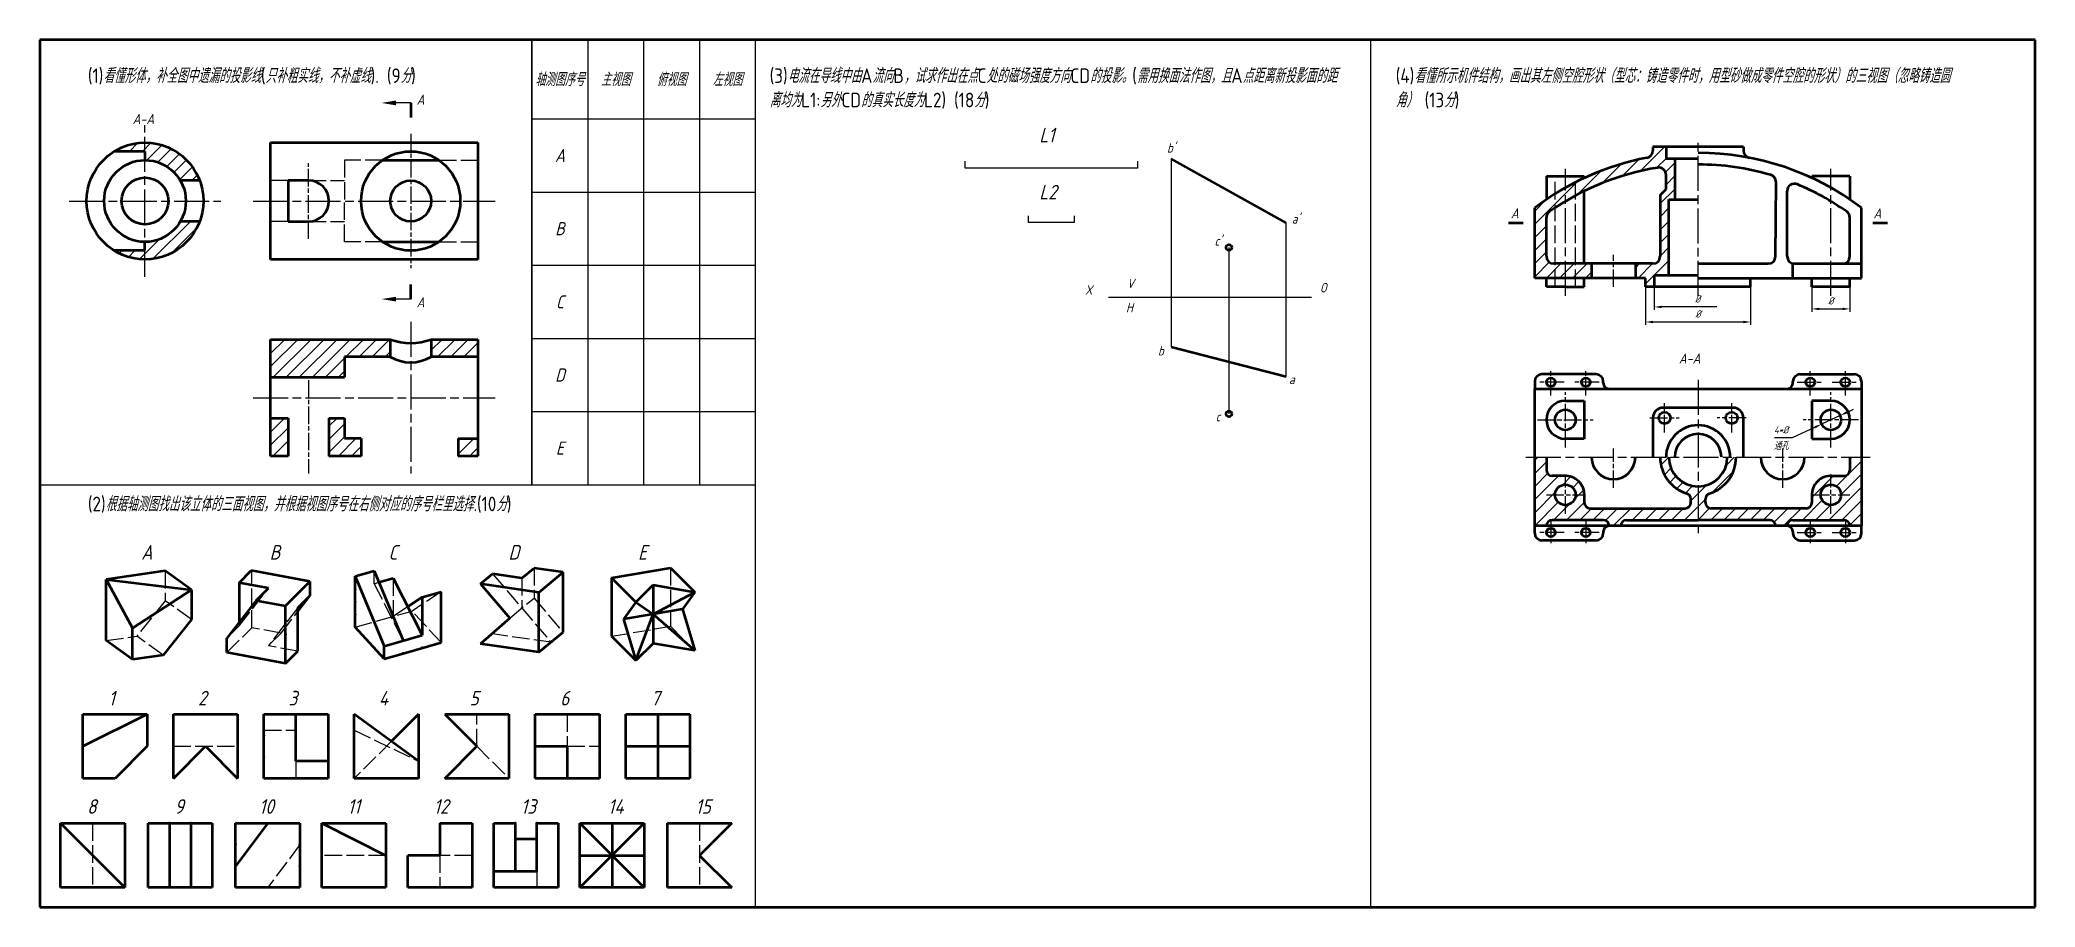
# Model space of a CAD drawing. Header units: millimetres. Extents: x 0 to 684, y 0 to 297.
import ezdxf

# ---------------------------------------------------------------- set-up
doc = ezdxf.new("R2010")
doc.units = ezdxf.units.MM
for name, pattern in [('AM_ISO02W050', [7.5, 6, -1.5]), ('AM_ISO08W050', [18, 12, -1.5, 3, -1.5]), ('AM_ISO08W050x2', [9, 6, -0.75, 1.5, -0.75])]:
    doc.linetypes.add(name, pattern=pattern)
for name, color, linetype, lineweight in [('AM_0', 7, 'Continuous', 50), ('AM_10', 7, 'AM_ISO08W050', 50), ('AM_3', 6, 'AM_ISO02W050', 25), ('AM_4', 3, 'Continuous', 25), ('AM_5', 3, 'Continuous', 25), ('AM_6', 2, 'Continuous', 25), ('AM_7', 4, 'AM_ISO08W050', 25), ('AM_8', 1, 'Continuous', 25)]:
    doc.layers.add(name, color=color, linetype=linetype, lineweight=lineweight)
doc.styles.get("Standard").update_dxf_attribs({"font": 'gbeitc.shx', "bigfont": 'gbcbig.shx'})
doc.dimstyles.new('AM_GB$0', dxfattribs={"dimtxt": 2.5, "dimasz": 2.5, "dimexe": 1, "dimexo": 0, "dimgap": 1.5, "dimtad": 1, "dimdsep": 46, "dimtxsty": 'Standard', "dimcen": 0, "dimclrd": 3, "dimclre": 3, "dimclrt": 2, "dimadec": 0, "dimazin": 2, "dimtp": 0.1, "dimtm": 0.1, "dimtfac": 0.71, "dimtmove": 0, "dimatfit": 3, "dimfxl": 1, "dimlwd": -1, "dimlwe": -1, "dimarcsym": 0})
doc.dimstyles.new('AM_GB$3', dxfattribs={"dimtxt": 2.5, "dimasz": 2.5, "dimexe": 1, "dimexo": 0, "dimgap": 1.5, "dimtad": 1, "dimtoh": 1, "dimdsep": 46, "dimtxsty": 'Standard', "dimcen": 0, "dimclrd": 3, "dimclre": 3, "dimclrt": 2, "dimadec": 0, "dimazin": 2, "dimtp": 0.1, "dimtm": 0.1, "dimtfac": 0.71, "dimtmove": 0, "dimatfit": 2, "dimfxl": 1, "dimlwd": -1, "dimlwe": -1, "dimarcsym": 0})
pattern_1 = [(45, (-1169.7676, -209.703), (-2.245064, 2.245064), [])]

# ---------------------------------------------------------------- blocks, each defined once
blk = doc.blocks.new('*T6')
at = {"layer": 'AM_6', "color": 0, "linetype": 'ByBlock', "lineweight": -2, "transparency": 16777216}
for p, q in [((0, 0), (76.52, 0)), ((0, 0), (0, -152.34)), ((19.13, 0), (19.13, -152.34)), ((38.26, 0), (38.26, -152.34)), ((57.39, 0), (57.39, -152.34)), ((76.52, 0), (76.52, -152.34)), ((0, -27.06), (76.52, -27.06)), ((0, -52.11), (76.52, -52.11)), ((0, -77.17), (76.52, -77.17)), ((0, -102.23), (76.52, -102.23)), ((0, -127.29), (76.52, -127.29)), ((0, -152.34), (76.52, -152.34))]:
    blk.add_line(p, q, dxfattribs=at)
at = {"layer": 'AM_6', "color": 0, "transparency": 16777216, "char_height": 4.5, "width": 16.1308, "attachment_point": 5}
for s, insert in [('轴测图序号', (9.57, -13.53)), ('主视图', (28.7, -13.53)), ('俯视图', (47.83, -13.53)), ('左视图', (66.96, -13.53)), ('A', (9.57, -39.59)), ('B', (9.57, -64.64)), ('C', (9.57, -89.7)), ('D', (9.57, -114.76)), ('E', (9.57, -139.81))]:
    blk.add_mtext(s, dxfattribs=dict(at, insert=insert))
blk = doc.blocks.new('*D8')
at = {"layer": 'AM_5', "color": 3, "linetype": 'ByBlock', "transparency": 16777216}
for p, q in [((550.23, 212.39), (550.23, 199.39)), ((586.23, 212.39), (586.23, 199.39)), ((552.73, 200.39), (583.73, 200.39))]:
    blk.add_line(p, q, dxfattribs=at)
at = {"layer": 'AM_5', "color": 3, "transparency": 16777216}
for points in [[(552.73, 200.8), (552.73, 199.97), (550.23, 200.39)], [(583.73, 200.8), (583.73, 199.97), (586.23, 200.39)]]:
    blk.add_solid(points, dxfattribs=at)
at = {"layer": 'Defpoints', "color": 0, "transparency": 16777216}
for p in [(550.23, 212.39), (586.23, 212.39), (586.23, 200.39)]:
    blk.add_point(p, dxfattribs=at)
at = {"layer": 'AM_5', "color": 2, "transparency": 16777216, "insert": (568.23, 203.14), "char_height": 2.5, "attachment_point": 5}
blk.add_mtext('%%C', dxfattribs=at)
blk = doc.blocks.new('*D9')
at = {"layer": 'AM_5', "color": 3, "linetype": 'ByBlock', "transparency": 16777216}
for p, q in [((607.23, 212.39), (607.23, 203.87)), ((620.23, 212.39), (620.23, 203.87)), ((609.73, 204.87), (617.73, 204.87))]:
    blk.add_line(p, q, dxfattribs=at)
at = {"layer": 'AM_5', "color": 3, "transparency": 16777216}
for points in [[(609.73, 205.28), (609.73, 204.45), (607.23, 204.87)], [(617.73, 205.28), (617.73, 204.45), (620.23, 204.87)]]:
    blk.add_solid(points, dxfattribs=at)
at = {"layer": 'Defpoints', "color": 0, "transparency": 16777216}
for p in [(607.23, 212.39), (620.23, 212.39), (620.23, 204.87)]:
    blk.add_point(p, dxfattribs=at)
at = {"layer": 'AM_5', "color": 2, "transparency": 16777216, "insert": (613.73, 207.62), "char_height": 2.5, "attachment_point": 5}
blk.add_mtext('%%C', dxfattribs=at)
blk = doc.blocks.new('*D10')
at = {"layer": 'AM_5', "color": 3, "linetype": 'ByBlock', "transparency": 16777216}
for p, q in [((553.23, 212.39), (553.23, 204.54)), ((574.64, 205.54), (555.73, 205.54))]:
    blk.add_line(p, q, dxfattribs=at)
at = {"layer": 'AM_5', "color": 3, "transparency": 16777216}
blk.add_solid([(555.73, 205.96), (555.73, 205.13), (553.23, 205.54)], dxfattribs=at)
at = {"layer": 'Defpoints', "color": 0, "transparency": 16777216}
for p in [(553.23, 212.39), (553.23, 205.54), (574.64, 211.23)]:
    blk.add_point(p, dxfattribs=at)
at = {"layer": 'AM_5', "color": 2, "transparency": 16777216, "insert": (568.11, 208.29), "char_height": 2.5, "attachment_point": 5}
blk.add_mtext('%%C', dxfattribs=at)
blk = doc.blocks.new('_None')
blk = doc.blocks.new('*D12')
at = {"layer": 'AM_5', "color": 3, "linetype": 'ByBlock', "transparency": 16777216}
for p, q in [((608.3, 164.35), (600.48, 160.69)), ((616.9, 168.37), (610.56, 165.4)), ((619.17, 169.43), (621.43, 170.49)), ((600.48, 160.69), (594.45, 160.69))]:
    blk.add_line(p, q, dxfattribs=at)
at = {"layer": 'AM_5', "color": 3, "transparency": 16777216}
for points in [[(608.12, 164.72), (608.47, 163.97), (610.56, 165.4)], [(618.99, 169.8), (619.35, 169.05), (616.9, 168.37)]]:
    blk.add_solid(points, dxfattribs=at)
at = {"layer": 'Defpoints', "color": 0, "transparency": 16777216}
for p in [(610.56, 165.4), (616.9, 168.37)]:
    blk.add_point(p, dxfattribs=at)
at = {"layer": 'AM_5', "color": 2, "transparency": 16777216, "char_height": 2.5, "attachment_point": 5}
for s, insert in [('4*%%C', (596.71, 163.44)), ('通孔', (596.71, 157.86))]:
    blk.add_mtext(s, dxfattribs=dict(at, insert=insert))

msp = doc.modelspace()

# ---------------------------------------------------------------- hatches: boundary and pattern name
at = {"layer": 'AM_8'}
h = msp.add_hatch(dxfattribs=at)
h.set_pattern_fill('ANSI31', color=256)
h.set_pattern_definition(pattern_1)
h.paths.add_polyline_path([(36.0134, 261.8256), (36.0134, 255.8256, -0.26794919), (48.1378, 248.8256), (54.7484, 248.8256, 0.31296265)])
h.paths.add_polyline_path([(36.0134, 261.8256, 0.13959913), (25.4778, 258.8256), (36.0134, 258.8256)])
h = msp.add_hatch(dxfattribs=at)
h.set_pattern_fill('ANSI31', color=256)
h.paths.add_polyline_path([(560.2336, 256.3865), (557.2336, 256.3865), (557.2336, 260.3865), (552.7336, 260.3865), (552.7336, 259.1052, -0.3594206), (550.7073, 256.6505, 0.07028643), (526.2336, 248.2411), (526.2336, 243.725, -0.08441311), (554.3411, 253.2288, -0.46117276), (557.2336, 250.7598), (557.2336, 245.8865), (555.2336, 243.8865), (555.2336, 222.8865, -0.41421356), (552.7336, 220.3865), (546.7336, 220.3865), (546.7336, 215.3865), (550.2336, 215.3865), (550.2336, 212.3865), (553.2336, 212.3865), (553.2336, 216.3865), (558.2336, 216.3865), (558.2336, 242.3865), (560.2336, 242.3865)])
h.paths.add_polyline_path([(526.2336, 248.2411, 0.0107382), (522.7336, 246.3617), (522.7336, 241.7339, -0.01137644), (526.2336, 243.725)])
h.paths.add_polyline_path([(522.7336, 246.3617, 0.01100557), (519.2336, 244.2814), (519.2336, 239.523, -0.01169588), (522.7336, 241.7339)])
h.paths.add_polyline_path([(519.2336, 220.3865), (518.7336, 220.3865, -0.41421356), (516.2336, 222.8865), (516.2336, 236.1521, -0.24404944), (517.2946, 238.1964, -0.0066369), (519.2336, 239.523), (519.2336, 244.2814, 0.02300237), (512.2336, 239.4484), (512.2336, 215.3865), (519.2336, 215.3865)])
h.paths.add_polyline_path([(531.7336, 220.3865), (526.2336, 220.3865), (526.2336, 215.3865), (531.7336, 215.3865)], flags=17)
h.paths.add_polyline_path([(526.2336, 220.3865), (522.7336, 220.3865), (522.7336, 215.3865), (526.2336, 215.3865)])
h.paths.add_polyline_path([(522.7336, 220.3865), (519.2336, 220.3865), (519.2336, 215.3865), (522.7336, 215.3865)])
h = msp.add_hatch(dxfattribs=at)
h.set_pattern_fill('ANSI31', color=256)
h.set_pattern_definition(pattern_1)
h.paths.add_polyline_path([(54.7484, 234.8256), (48.1378, 234.8256, -0.26794919), (36.0134, 227.8256), (36.0134, 224.8256), (36.0134, 221.8256, 0.31296265)])
h.paths.add_polyline_path([(36.0134, 224.8256), (25.4778, 224.8256, 0.13959913), (36.0134, 221.8256)])
h = msp.add_hatch(dxfattribs=at)
h.set_pattern_fill('ANSI31', color=256)
h.set_pattern_definition([(45, (-1169.7676, -201.6323), (-2.245064, 2.245064), [])])
h.paths.add_polyline_path([(79.0647, 194.4466), (79.0647, 181.4466), (104.421, 181.4466), (104.421, 188.4466), (120.0647, 188.4466), (120.0647, 194.4466)])
h.paths.add_polyline_path([(150.0647, 188.4466), (150.0647, 194.4466), (134.0647, 194.4466), (134.0647, 188.4466)])
h.paths.add_polyline_path([(104.421, 160.4466), (104.421, 167.4466), (99.0647, 167.4466), (99.0647, 154.4466), (110.0647, 154.4466), (110.0647, 160.4466)])
h.paths.add_polyline_path([(85.0647, 167.4466), (79.0647, 167.4466), (79.0647, 154.4466), (85.0647, 154.4466)])
h.paths.add_polyline_path([(150.0647, 154.4466), (150.0647, 160.4466), (143.3865, 160.4466), (143.3865, 154.4466)])
h = msp.add_hatch(dxfattribs=at)
h.set_pattern_fill('ANSI31', color=256)
h.paths.add_polyline_path([(568.2336, 144.0445, -0.41421356), (558.2336, 154.0445), (555.2336, 154.0445, 0.32753822), (564.3336, 141.6433, -0.32753822), (565.7336, 139.7354), (565.7336, 138.5445, -0.41421356), (563.7336, 136.5445), (531.2336, 136.5445, -0.41421356), (529.2336, 138.5445), (529.2336, 141.5445, 0.38374985), (523.0755, 147.7026), (518.2336, 147.7026, -0.41421356), (516.2336, 149.7026), (516.2336, 154.0445), (512.2336, 154.0445), (512.2336, 130.5445), (516.2336, 130.5445, -0.41421356), (518.2336, 132.5445), (535.7337, 132.5445, -0.41421356), (537.7337, 130.5445), (541.7164, 130.5445, -0.41421356), (543.7164, 132.5445), (568.2336, 132.5445)])
h.paths.add_polyline_path([(519.2336, 141.2026, -1), (526.2336, 141.2026, -1)], flags=16)
h.paths.add_polyline_path([(624.2336, 154.0445), (620.2336, 154.0445), (620.2336, 149.7026, -0.41421356), (618.2336, 147.7026), (613.3916, 147.7026, 0.38374985), (607.2336, 141.5445), (607.2336, 138.5445, -0.41421356), (605.2336, 136.5445), (572.7336, 136.5445, -0.41421356), (570.7336, 138.5445), (570.7336, 139.7354, -0.32753822), (572.1336, 141.6433, 0.32753822), (581.2336, 154.0445), (578.2336, 154.0445, -0.41421356), (568.2336, 144.0445), (568.2336, 132.5445), (592.7507, 132.5445, -0.41421356), (594.7507, 130.5445), (598.7335, 130.5445, -0.41421356), (600.7335, 132.5445), (618.2336, 132.5445, -0.41421356), (620.2336, 130.5445), (624.2336, 130.5445)])
h.paths.add_polyline_path([(610.2336, 141.2026, -1), (617.2336, 141.2026, -1)], flags=16)

# ---------------------------------------------------------------- linework, layer by layer
at = {"layer": 'AM_0'}
for p, q in [((683.711, 297), (0, 297)), ((0, 297), (0, 0)), ((683.711, 0), (683.711, 297)), ((79.0647, 261.8256), (150.0647, 261.8256)), ((79.0647, 221.8256), (79.0647, 261.8256)), ((150.0647, 261.8256), (150.0647, 221.8256)), ((583.7336, 260.3865), (552.7336, 260.3865)), ((552.7336, 260.3865), (552.7336, 259.1052)), ((557.2336, 260.3865), (557.2336, 256.3865)), ((583.7336, 260.3865), (583.7336, 259.1052)), ((36.0134, 258.8256), (25.4778, 258.8256)), ((36.0134, 258.8256), (36.0134, 255.8256)), ((117.421, 255.8256), (136.7083, 255.8256)), ((427.1226, 234.298), (387.6694, 256.2383)), ((557.2336, 256.3865), (568.2336, 256.3865)), ((560.2336, 256.3865), (560.2336, 242.3865)), ((54.7484, 248.8256), (48.1378, 248.8256)), ((92.0647, 248.8256), (85.0647, 248.8256)), ((85.0647, 248.8256), (85.0647, 234.8256)), ((516.2336, 250.3865), (516.2336, 242.326)), ((516.2336, 250.3865), (529.2336, 250.3865)), ((529.2336, 250.3865), (529.2336, 249.7024)), ((557.2336, 245.8865), (557.2336, 250.7598)), ((594.7507, 222.8692), (594.9266, 248.3357)), ((620.2336, 250.3865), (607.2336, 250.3865)), ((607.2336, 250.3865), (607.2336, 249.7024)), ((620.2336, 250.3865), (620.2336, 242.326)), ((512.2336, 215.3865), (512.2336, 239.4484)), ((529.2336, 220.3865), (529.2336, 245.2694)), ((555.2336, 243.8865), (557.2336, 245.8865)), ((555.2336, 243.8865), (555.2336, 222.8865)), ((558.2336, 216.3865), (558.2336, 242.3865)), ((558.2336, 242.3865), (568.2336, 242.3865)), ((598.7335, 222.8865), (598.7335, 245.2427)), ((624.2336, 215.3865), (624.2336, 239.4484)), ((54.7484, 234.8256), (48.1378, 234.8256)), ((85.0647, 234.8256), (92.0647, 234.8256)), ((503.2791, 234.3426), (508.2791, 234.3426)), ((516.2336, 222.8865), (516.2336, 236.1521)), ((620.2336, 222.8865), (620.2336, 236.1521)), ((628.097, 234.3426), (633.097, 234.3426)), ((36.0134, 224.8256), (36.0134, 227.8256)), ((117.421, 227.8256), (136.7083, 227.8256)), ((36.0134, 224.8256), (25.4778, 224.8256)), ((150.0647, 221.8256), (79.0647, 221.8256)), ((552.7336, 220.3865), (518.7336, 220.3865)), ((531.7336, 220.3865), (531.7336, 215.3865)), ((546.7336, 220.3865), (546.7336, 215.3865)), ((568.2336, 220.3865), (592.2508, 220.3865)), ((600.7336, 215.3865), (600.7336, 220.437)), ((601.2335, 220.3865), (624.2336, 220.3865)), ((550.2336, 215.3865), (512.2336, 215.3865)), ((516.2336, 212.3865), (516.2336, 215.3865)), ((522.7336, 212.3865), (516.2336, 212.3865)), ((522.7336, 212.3865), (529.2336, 212.3865)), ((529.2336, 212.3865), (529.2336, 215.3865)), ((550.2336, 212.3865), (550.2336, 215.3865)), ((586.2336, 212.3865), (550.2336, 212.3865)), ((553.2336, 212.3865), (553.2336, 216.3865)), ((553.2336, 216.3865), (568.2336, 216.3865)), ((568.2336, 215.3865), (624.2336, 215.3865)), ((586.2336, 212.3865), (586.2336, 215.3865)), ((607.2336, 212.3865), (607.2336, 215.3865)), ((620.2336, 212.3865), (607.2336, 212.3865)), ((620.2336, 212.3865), (620.2336, 215.3865)), ((79.0647, 154.4466), (79.0647, 194.4466)), ((79.0647, 194.4466), (120.0647, 194.4466)), ((120.0647, 194.4466), (120.0647, 188.4466)), ((134.0647, 194.4466), (134.0647, 188.4466)), ((134.0647, 194.4466), (150.0647, 194.4466)), ((150.0647, 194.4466), (150.0647, 154.4466)), ((387.6694, 191.9019), (427.1226, 181.7599)), ((104.421, 188.4466), (104.421, 181.4466)), ((120.0647, 188.4466), (104.421, 188.4466)), ((150.0647, 188.4466), (134.0647, 188.4466)), ((79.0647, 181.4466), (104.421, 181.4466)), ((512.2336, 180.0445), (512.2336, 177.5445)), ((533.2336, 182.5445), (514.7336, 182.5445)), ((535.7336, 179.5445), (535.7336, 180.0445)), ((600.7336, 179.5445), (600.7336, 180.0445)), ((603.2336, 182.5445), (621.7336, 182.5445)), ((624.2336, 180.0445), (624.2336, 177.5445)), ((512.2336, 177.5445), (624.2336, 177.5445)), ((512.2336, 130.5445), (512.2336, 177.5445)), ((522.7336, 173.3865), (529.2336, 173.3865)), ((529.2336, 173.3865), (529.2336, 160.3865)), ((580.2336, 171.0445), (556.2336, 171.0445)), ((613.7336, 173.3865), (607.2336, 173.3865)), ((607.2336, 173.3865), (607.2336, 160.3865)), ((624.2336, 177.5445), (624.2336, 130.5445)), ((79.0647, 167.4466), (85.0647, 167.4466)), ((85.0647, 167.4466), (85.0647, 154.4466)), ((99.0647, 167.4466), (99.0647, 154.4466)), ((99.0647, 167.4466), (104.421, 167.4466)), ((104.421, 167.4466), (104.421, 160.4466)), ((552.7336, 167.5445), (552.7336, 154.0445)), ((583.7336, 154.0445), (583.7336, 167.5445)), ((110.0647, 160.4466), (104.421, 160.4466)), ((110.0647, 160.4466), (110.0647, 154.4466)), ((143.3865, 160.4466), (150.0647, 160.4466)), ((143.3865, 160.4466), (143.3865, 154.4466)), ((529.2336, 160.3865), (522.7336, 160.3865)), ((607.2336, 160.3865), (613.7336, 160.3865)), ((85.0647, 154.4466), (79.0647, 154.4466)), ((150.0647, 154.4466), (143.3865, 154.4466)), ((516.2336, 154.0445), (516.2336, 149.7026)), ((620.2336, 154.0445), (620.2336, 149.7026)), ((523.0755, 147.7026), (518.2336, 147.7026)), ((613.3916, 147.7026), (618.2336, 147.7026)), ((529.2336, 141.5445), (529.2336, 138.5445)), ((565.7336, 138.5445), (565.7336, 139.7354)), ((570.7336, 138.5445), (570.7336, 139.7354)), ((607.2336, 141.5445), (607.2336, 138.5445)), ((624.2336, 130.5445), (512.2336, 130.5445)), ((512.2336, 128.0445), (512.2336, 130.5445)), ((535.7337, 132.5445), (518.2336, 132.5445)), ((531.2336, 136.5445), (563.7336, 136.5445)), ((543.7164, 132.5445), (568.2336, 132.5445)), ((592.7507, 132.5445), (568.2336, 132.5445)), ((605.2336, 136.5445), (572.7336, 136.5445)), ((594.7507, 130.5445), (594.7507, 130.5445)), ((598.7335, 130.5445), (598.7335, 130.5445)), ((600.7335, 132.5445), (618.2336, 132.5445)), ((620.2336, 130.5445), (620.2336, 130.5445)), ((624.2336, 128.0445), (624.2336, 130.5445)), ((533.2336, 125.5445), (514.7336, 125.5445)), ((535.7336, 128.5445), (535.7336, 128.0445)), ((600.7336, 128.5445), (600.7336, 128.0445)), ((603.2336, 125.5445), (621.7336, 125.5445)), ((42.9412, 115.1165), (22.7357, 112.1835)), ((22.7357, 91.2535), (22.7357, 112.1835)), ((22.7357, 112.1835), (31.7287, 95.476)), ((22.7357, 112.1835), (51.9342, 108.6589)), ((51.9342, 108.6589), (42.9412, 115.1165)), ((68.2586, 111.0656), (72.4479, 115.2548)), ((78.2945, 109.2198), (68.2586, 111.0656)), ((68.2586, 111.0656), (68.2586, 97.4868)), ((92.5197, 111.5632), (72.4479, 115.2548)), ((88.3304, 107.374), (92.5197, 111.5632)), ((92.5197, 111.5632), (92.5197, 106.6316)), ((107.9896, 113.2817), (114.4992, 115.126)), ((107.9896, 108.9234), (107.9896, 113.2817)), ((107.9896, 113.2817), (117.9874, 89.4051)), ((114.4992, 115.126), (124.497, 91.2493)), ((116.1422, 111.2332), (121.0087, 112.6119)), ((121.0087, 112.6119), (131.0066, 93.0935)), ((150.9829, 110.6797), (155.1408, 114.113)), ((171.0217, 107.7946), (150.9829, 110.6797)), ((150.9829, 110.6797), (161.0023, 98.966)), ((165.1602, 112.6705), (155.1408, 114.113)), ((165.1602, 112.6705), (169.3181, 116.1038)), ((179.3375, 114.6612), (169.3181, 116.1038)), ((171.0217, 107.7946), (179.3375, 114.6612)), ((179.3375, 94.119), (179.3375, 114.6612)), ((195.8833, 112.7641), (216.1092, 116.1653)), ((195.8833, 112.7641), (195.8833, 92.7551)), ((195.8833, 112.7641), (204.1642, 104.4833)), ((204.1642, 104.4833), (210.1367, 110.3243)), ((210.1367, 110.3243), (210.1367, 90.3153)), ((210.1367, 110.3243), (224.39, 107.8845)), ((216.1092, 116.1653), (224.39, 107.8845)), ((31.7287, 95.476), (51.9342, 108.6589)), ((51.9342, 108.6589), (51.9342, 98.485)), ((74.1053, 105.0305), (64.0694, 92.0815)), ((74.1053, 105.0305), (78.2945, 109.2198)), ((74.1053, 105.0305), (84.1412, 103.1847)), ((84.1412, 103.1847), (88.3304, 107.374)), ((84.1412, 88.3899), (84.1412, 103.1847)), ((88.3304, 102.4424), (92.5197, 106.6316)), ((88.3304, 101.2095), (92.5197, 106.6316)), ((107.9896, 95.8486), (107.9896, 108.9234)), ((131.0066, 106.1684), (126.0091, 102.8506)), ((131.0066, 106.1684), (137.5161, 108.0126)), ((131.0066, 106.1684), (131.0066, 93.0935)), ((137.5161, 103.6544), (137.5161, 108.0126)), ((137.5161, 90.5795), (137.5161, 103.6544)), ((171.0217, 87.2524), (171.0217, 107.7946)), ((204.1642, 104.4833), (200.0237, 98.6192)), ((204.1642, 104.4833), (210.1367, 100.3198)), ((210.1367, 100.3198), (224.39, 107.8845)), ((224.39, 107.8845), (220.2496, 102.0204)), ((51.9342, 98.485), (42.2014, 86.3161)), ((88.3304, 87.6476), (88.3304, 102.4424)), ((117.9874, 85.0468), (107.9896, 95.8486)), ((161.0023, 98.966), (150.9829, 90.1375)), ((210.1367, 100.3198), (200.0237, 98.6192)), ((200.0237, 98.6192), (204.1642, 84.4743)), ((204.2299, 84.4085), (210.1367, 100.3198)), ((220.2496, 102.0204), (210.1367, 100.3198)), ((210.1367, 100.3198), (224.39, 87.8754)), ((220.2496, 102.0204), (224.39, 87.8754)), ((31.7287, 84.7959), (22.7357, 91.2535)), ((31.7287, 84.7959), (31.7287, 95.476)), ((64.0694, 87.1499), (64.0694, 92.0815)), ((117.9874, 89.4051), (131.0066, 93.0935)), ((117.9874, 85.0468), (117.9874, 89.4051)), ((124.497, 86.891), (137.5161, 90.5795)), ((171.0217, 87.2524), (150.9829, 90.1375)), ((171.0217, 87.2524), (179.3375, 94.119)), ((195.8833, 92.7551), (204.1642, 84.4743)), ((210.1367, 90.3153), (204.2299, 84.4085)), ((224.39, 87.8754), (210.1367, 90.3153)), ((42.2014, 86.3161), (31.7287, 84.7959)), ((84.1412, 83.4583), (64.0694, 87.1499)), ((84.1412, 83.4583), (84.1412, 88.3899)), ((84.1412, 83.4583), (88.3304, 87.6476)), ((117.9874, 85.0468), (124.497, 86.891)), ((14.7371, 55.0651), (36.7371, 66.0651)), ((14.7371, 66.0651), (36.7371, 66.0651)), ((14.7371, 44.0651), (14.7371, 66.0651)), ((36.7371, 66.0651), (36.7371, 55.0651)), ((45.7371, 66.0651), (67.7371, 66.0651)), ((45.7371, 44.0651), (45.7371, 66.0651)), ((67.7371, 66.0651), (67.7371, 44.0651)), ((76.7371, 66.0651), (98.7371, 66.0651)), ((76.7371, 44.0651), (76.7371, 66.0651)), ((87.7371, 49.9378), (87.7371, 66.0651)), ((98.7371, 66.0651), (98.7371, 44.4378)), ((107.7371, 44.0651), (107.7371, 66.0651)), ((129.7371, 49.9378), (107.7371, 66.0651)), ((129.7371, 66.0651), (120.4534, 56.7815)), ((129.7371, 66.0651), (129.7371, 44.0651)), ((138.7371, 66.0651), (160.7371, 66.0651)), ((138.7371, 66.0651), (149.7371, 55.0651)), ((160.7371, 66.0651), (160.7371, 44.0651)), ((169.7371, 66.0651), (191.7371, 66.0651)), ((169.7371, 44.0651), (169.7371, 66.0651)), ((191.7371, 66.0651), (191.7371, 44.0651)), ((200.7371, 66.0651), (222.7371, 66.0651)), ((200.7371, 44.0651), (200.7371, 66.0651)), ((211.7371, 66.0651), (211.7371, 44.0651)), ((222.7371, 66.0651), (222.7371, 44.0651)), ((36.7371, 55.0651), (25.7371, 44.0651)), ((45.7371, 44.0651), (56.7371, 55.0651)), ((56.7371, 55.0651), (67.7371, 44.0651)), ((138.7371, 44.0651), (149.7371, 55.0651)), ((169.7371, 55.0651), (180.7371, 55.0651)), ((180.7371, 55.0651), (180.7371, 44.0651)), ((200.7371, 55.0651), (222.7371, 55.0651)), ((98.7371, 49.9378), (87.7371, 49.9378)), ((25.7371, 44.0651), (14.7371, 44.0651)), ((98.7371, 44.0651), (76.7371, 44.0651)), ((98.7371, 44.4378), (98.7371, 44.0651)), ((129.7371, 44.0651), (107.7371, 44.0651)), ((160.7371, 44.0651), (138.7371, 44.0651)), ((191.7371, 44.0651), (169.7371, 44.0651)), ((222.7371, 44.0651), (200.7371, 44.0651)), ((7.0775, 28.7088), (29.0775, 28.7088)), ((7.0775, 6.7088), (7.0775, 28.7088)), ((7.0775, 28.7088), (29.0775, 6.7088)), ((29.0775, 28.7088), (29.0775, 6.7088)), ((37.0775, 28.7088), (59.0775, 28.7088)), ((37.0775, 6.7088), (37.0775, 28.7088)), ((44.4108, 28.7088), (44.4108, 6.7088)), ((51.7442, 28.7088), (51.7442, 6.7088)), ((59.0775, 28.7088), (59.0775, 6.7088)), ((67.0775, 28.7088), (89.0775, 28.7088)), ((67.0775, 6.7088), (67.0775, 28.7088)), ((78.0775, 28.7088), (67.0775, 14.0421)), ((89.0775, 28.7088), (89.0775, 6.7088)), ((96.5775, 28.7088), (118.5775, 28.7088)), ((96.5775, 6.7088), (96.5775, 28.7088)), ((96.5775, 28.7088), (118.5775, 17.7088)), ((118.5775, 28.7088), (118.5775, 6.7088)), ((137.0775, 28.7088), (148.0775, 28.7088)), ((137.0775, 28.7088), (137.0775, 17.7088)), ((148.0775, 28.7088), (148.0775, 6.7088)), ((155.5775, 28.7088), (162.9108, 28.7088)), ((155.5775, 6.7088), (155.5775, 28.7088)), ((162.9108, 28.7088), (162.9108, 12.2088)), ((170.2442, 12.2088), (170.2442, 28.7088)), ((170.2442, 28.7088), (177.5775, 28.7088)), ((177.5775, 28.7088), (177.5775, 6.7088)), ((185.0775, 28.7088), (207.0775, 28.7088)), ((185.0775, 6.7088), (185.0775, 28.7088)), ((185.0775, 28.7088), (207.0775, 6.7088)), ((185.0775, 6.7088), (207.0775, 28.7088)), ((196.0775, 28.7088), (196.0775, 6.7088)), ((207.0775, 28.7088), (207.0775, 6.7088)), ((215.0775, 28.7088), (237.0775, 28.7088)), ((215.0775, 6.7088), (215.0775, 28.7088)), ((237.0775, 28.7088), (226.0775, 17.7088)), ((170.2442, 23.2088), (162.9108, 23.2088)), ((126.0775, 6.7088), (126.0775, 17.7088)), ((137.0775, 17.7088), (126.0775, 17.7088)), ((185.0775, 17.7088), (207.0775, 17.7088)), ((226.0775, 17.7088), (237.0775, 6.7088)), ((170.2442, 12.2088), (155.5775, 12.2088)), ((0, 0), (683.711, 0)), ((29.0775, 6.7088), (7.0775, 6.7088)), ((59.0775, 6.7088), (37.0775, 6.7088)), ((89.0775, 6.7088), (67.0775, 6.7088)), ((118.5775, 6.7088), (96.5775, 6.7088)), ((148.0775, 6.7088), (126.0775, 6.7088)), ((177.5775, 6.7088), (155.5775, 6.7088)), ((207.0775, 6.7088), (185.0775, 6.7088)), ((237.0775, 6.7088), (215.0775, 6.7088))]:
    msp.add_line(p, q, dxfattribs=at)
msp.add_lwpolyline([(110.0647, 154.4466), (99.0647, 154.4466)], dxfattribs=at)
for centre, radius in [((36.0134, 241.8256), 20), ((36.0134, 241.8256), 14), ((127.0647, 241.8256), 17), ((36.0134, 241.8256), 8), ((127.0647, 241.8256), 7), ((407.4569, 225.9025), 1), ((517.7797, 179.7556), 1.5), ((529.7797, 179.7556), 1.5), ((606.6875, 179.7556), 1.5), ((618.6875, 179.7556), 1.5), ((407.4569, 168.9322), 1), ((522.7336, 166.8865), 3.5), ((556.7336, 167.5445), 2), ((579.7336, 167.5445), 2), ((613.7336, 166.8865), 3.5), ((522.7336, 141.2026), 3.5), ((613.7336, 141.2026), 3.5), ((517.7797, 128.3334), 1.5), ((529.7797, 128.3334), 1.5), ((606.6875, 128.3334), 1.5), ((618.6875, 128.3334), 1.5)]:
    msp.add_circle(centre, radius, dxfattribs=at)
for centre, radius, start, end in [((568.2336, 165.826), 92.5, 100.9220706, 127.2580202), ((568.2336, 165.826), 88.5, 99.031459, 125.1403578), ((550.2336, 259.1052), 2.5, 280.9220706, 0), ((554.7336, 250.7598), 2.5, 0, 99.031459), ((568.2336, 165.826), 92.5, 52.7419798, 90), ((568.2336, 165.826), 88.5, 73.6613003, 90), ((586.2336, 259.1052), 2.5, 180, 259.0779294), ((92.0647, 241.8256), 7, 270, 90), ((592.4267, 248.353), 2.5, 359.6043066, 73.6613003), ((601.2335, 245.2427), 2.5, 67.4357118, 180), ((568.2336, 165.826), 88.5, 54.8596422, 67.4357118), ((518.7336, 236.1521), 2.5, 125.1403578, 180), ((617.7336, 236.1521), 2.5, 0, 54.8596422), ((518.7336, 222.8865), 2.5, 180, 270), ((552.7336, 222.8865), 2.5, 270, 0), ((592.2508, 222.8865), 2.5, 270, 359.6043066), ((601.2335, 222.8865), 2.5, 180, 270), ((617.7336, 222.8865), 2.5, 270, 0), ((127.0647, 213.1816), 20, 249.5126849, 290.4873151), ((127.0647, 200.5709), 14, 240, 300), ((514.7336, 180.0445), 2.5, 90, 180), ((533.2336, 180.0445), 2.5, 0, 90), ((537.7336, 179.5445), 2, 180, 270), ((598.7336, 179.5445), 2, 270, 0), ((603.2336, 180.0445), 2.5, 90, 180), ((621.7336, 180.0445), 2.5, 0, 90), ((522.7336, 166.8865), 6.5, 90, 270), ((556.2336, 167.5445), 3.5, 90, 180), ((580.2336, 167.5445), 3.5, 0, 90), ((580.2336, 167.5445), 3.5, 0, 90), ((613.7336, 166.8865), 6.5, 270, 90), ((568.2336, 154.0445), 11, 0, 180), ((568.2336, 154.0445), 8, 0, 180), ((539.2336, 154.0445), 7.5, 180, 0), ((568.2336, 154.0445), 13, 180, 252.5423969), ((568.2336, 154.0445), 10, 180, 0), ((568.2336, 154.0445), 13, 287.4576031, 0), ((597.2336, 154.0445), 7.5, 180, 0), ((518.2336, 149.7026), 2, 180, 270), ((522.7336, 141.2026), 6.509, 356.9885949, 93.0114051), ((613.7336, 141.2026), 6.509, 86.9885949, 183.0114051), ((618.2336, 149.7026), 2, 270, 0), ((531.2336, 138.5445), 2, 180, 270), ((563.7336, 138.5445), 2, 270, 0), ((563.7336, 139.7354), 2, 0, 72.5423969), ((572.7336, 139.7354), 2, 107.4576031, 180), ((572.7336, 138.5445), 2, 180, 270), ((605.2336, 138.5445), 2, 270, 0), ((518.2336, 130.5445), 2, 90, 180), ((537.7336, 128.5445), 2, 90, 180), ((535.7337, 130.5445), 2, 0, 90), ((543.7164, 130.5445), 2, 90, 180), ((592.7507, 130.5445), 2, 0, 90), ((600.7335, 130.5445), 2, 90, 180), ((598.7336, 128.5445), 2, 0, 90), ((618.2336, 130.5445), 2, 0, 90), ((514.7336, 128.0445), 2.5, 180, 270), ((533.2336, 128.0445), 2.5, 270, 0), ((603.2336, 128.0445), 2.5, 180, 270), ((621.7336, 128.0445), 2.5, 270, 0)]:
    msp.add_arc(centre, radius, start, end, dxfattribs=at)
for p in [(107.9896, 108.9234), (107.9896, 104.5652), (84.1412, 98.2531), (107.9896, 100.2069), (84.1412, 93.3215), (84.1412, 88.3899), (124.497, 86.891), (131.0066, 88.7353), (76.7371, 58.7318), (76.7371, 51.3985), (44.4108, 28.7088), (51.7442, 28.7088), (162.9108, 28.7088), (170.2442, 28.7088), (67.0775, 21.3754), (89.0775, 21.3754), (67.0775, 14.0421), (89.0775, 14.0421)]:
    msp.add_point(p, dxfattribs=at)
at = {"layer": 'AM_10', "color": 7, "lineweight": 50}
for p, q in [((127.0647, 275.4228), (127.0647, 270.4228)), ((127.0647, 208.2285), (127.0647, 213.2285))]:
    msp.add_line(p, q, dxfattribs=at)
at = {"layer": 'AM_3'}
for p, q in [((117.421, 255.8256), (104.421, 255.8256)), ((104.421, 255.8256), (104.421, 241.8256)), ((136.7083, 255.8256), (150.0647, 255.8256)), ((85.0647, 248.8256), (79.0647, 248.8256)), ((92.0647, 248.8256), (104.421, 248.8256)), ((519.2336, 212.3865), (519.2336, 250.3865)), ((526.2336, 212.3865), (526.2336, 250.3865)), ((104.421, 227.8256), (104.421, 241.8256)), ((85.0647, 234.8256), (79.0647, 234.8256)), ((92.0647, 234.8256), (104.421, 234.8256)), ((117.421, 227.8256), (104.421, 227.8256)), ((136.7083, 227.8256), (150.0647, 227.8256)), ((42.9412, 115.1165), (42.9412, 104.9425)), ((72.5855, 95.666), (72.5855, 115.2295)), ((114.4992, 110.7677), (114.4992, 115.126)), ((114.4992, 110.7677), (116.1422, 111.2332)), ((114.4992, 110.7677), (124.497, 91.2493)), ((121.0087, 112.6119), (121.0087, 99.5799)), ((155.1408, 114.113), (175.1796, 90.6857)), ((165.1602, 112.6705), (165.1602, 102.3994)), ((169.3181, 116.1038), (169.3181, 105.8327)), ((216.1092, 116.1653), (216.1092, 96.1563)), ((42.9412, 104.9425), (33.2084, 92.7737)), ((51.9342, 98.485), (42.9412, 104.9425)), ((68.2586, 96.2708), (78.2945, 109.2198)), ((126.0091, 102.8506), (121.0248, 99.5416)), ((137.5161, 108.0126), (127.5183, 101.3813)), ((161.0023, 98.966), (169.3181, 105.8327)), ((169.3181, 105.8327), (179.3375, 94.119)), ((64.0694, 92.0815), (68.2586, 96.2708)), ((68.2586, 97.4868), (68.2586, 96.2708)), ((88.3304, 102.4424), (78.2945, 89.4934)), ((82.6214, 93.8202), (88.3304, 101.2095)), ((107.9896, 95.8486), (127.5183, 101.3813)), ((137.5161, 90.5795), (127.5183, 101.3813)), ((195.8833, 92.7551), (216.1092, 96.1563)), ((216.1092, 96.1563), (224.39, 87.8754)), ((22.7357, 91.2535), (33.2084, 92.7737)), ((42.2014, 86.3161), (33.2084, 92.7737)), ((64.0694, 87.1499), (72.5855, 95.666)), ((82.6214, 93.8202), (72.5855, 95.666)), ((82.6214, 93.8202), (78.2945, 89.4934)), ((88.3304, 87.6476), (78.2945, 89.4934)), ((175.1796, 90.6857), (155.1408, 93.5708)), ((149.7371, 55.0651), (149.7371, 66.0651)), ((180.7371, 66.0651), (180.7371, 55.0651)), ((45.7371, 55.0651), (67.7371, 55.0651)), ((76.7371, 60.5651), (87.7371, 60.5651)), ((107.7371, 60.5651), (129.7371, 49.9378)), ((120.4534, 56.7815), (107.7371, 44.0651)), ((149.7371, 55.0651), (160.7371, 44.0651)), ((180.7371, 55.0651), (191.7371, 55.0651)), ((87.7371, 49.9378), (87.7371, 44.0651)), ((18.0775, 28.7088), (18.0775, 6.7088)), ((226.0775, 28.7088), (226.0775, 6.7088)), ((89.0775, 21.3754), (78.0775, 6.7088)), ((118.5775, 17.7088), (96.5775, 17.7088)), ((148.0775, 17.7088), (137.0775, 17.7088)), ((137.0775, 17.7088), (137.0775, 6.7088)), ((170.2442, 12.2088), (170.2442, 6.7088))]:
    msp.add_line(p, q, dxfattribs=at)
at = {"layer": 'AM_4'}
for p, q in [((168.6278, 144.658), (168.6278, 297)), ((245.1512, 297), (245.1512, 0.0279)), ((455.9378, 297), (455.9378, 0)), ((127.0647, 275.4228), (122.0647, 275.4228)), ((317.1095, 253.1222), (317.1095, 255.4307)), ((376.0954, 253.1222), (317.1095, 253.1222)), ((376.0954, 255.4307), (376.0954, 253.1222)), ((387.6694, 256.2383), (387.6694, 191.9019)), ((338.7431, 234.4144), (338.7431, 236.7229)), ((354.4617, 234.4144), (338.7431, 234.4144)), ((354.4617, 236.7229), (354.4617, 234.4144)), ((427.1226, 181.7599), (427.1226, 234.298)), ((407.4569, 225.9025), (407.4569, 168.9322)), ((127.0647, 208.2285), (122.0647, 208.2285)), ((435.693, 208.736), (366.2377, 208.736)), ((0.1987, 144.658), (168.6278, 144.658))]:
    msp.add_line(p, q, dxfattribs=at)
at = {"layer": 'AM_4', "extrusion": (0, 2.44929e-17, -1)}
msp.add_trace([(-122.0647, 274.5895), (-122.0647, 276.2561), (-117.0647, 275.4228)], dxfattribs=at)
at = {"layer": 'AM_4', "extrusion": (0, -2.44929e-17, -1)}
msp.add_trace([(-122.0647, 209.0618), (-122.0647, 207.3952), (-117.0647, 208.2285)], dxfattribs=at)
at = {"layer": 'AM_7'}
for p, q in [((36.0134, 215.8256), (36.0134, 267.8256)), ((568.2336, 209.2909), (568.2336, 263.2133)), ((522.7336, 209.3865), (522.7336, 252.905)), ((613.7336, 209.3865), (613.7336, 252.905)), ((10.0134, 241.8256), (62.0134, 241.8256)), ((73.0647, 241.8256), (156.0647, 241.8256)), ((127.0647, 200.4466), (127.0647, 148.4466)), ((568.2336, 180.5445), (568.2336, 127.5445)), ((73.0647, 174.4466), (156.0647, 174.4466)), ((509.2336, 154.0445), (627.2336, 154.0445))]:
    msp.add_line(p, q, dxfattribs=at)
at = {"layer": 'AM_7', "linetype": 'AM_ISO08W050x2'}
for p, q in [((127.0647, 264.8256), (127.0647, 218.8256)), ((92.0647, 228.8256), (92.0647, 254.8256)), ((539.2336, 212.3865), (539.2336, 223.3865)), ((92.0647, 180.4466), (92.0647, 148.4466)), ((522.2797, 179.7556), (513.2797, 179.7556)), ((517.7797, 175.2556), (517.7797, 184.2556)), ((534.2797, 179.7556), (525.2797, 179.7556)), ((529.7797, 175.2556), (529.7797, 184.2556)), ((602.1875, 179.7556), (611.1875, 179.7556)), ((606.6875, 175.2556), (606.6875, 184.2556)), ((614.1875, 179.7556), (623.1875, 179.7556)), ((618.6875, 175.2556), (618.6875, 184.2556)), ((522.7336, 157.3865), (522.7336, 176.3865)), ((556.7336, 162.5445), (556.7336, 172.5445)), ((579.7336, 162.5445), (579.7336, 172.5445)), ((613.7336, 157.3865), (613.7336, 176.3865)), ((513.2336, 166.8865), (532.2336, 166.8865)), ((551.7336, 167.5445), (561.7336, 167.5445)), ((584.7336, 167.5445), (574.7336, 167.5445)), ((623.2336, 166.8865), (604.2336, 166.8865)), ((539.2336, 143.5445), (539.2336, 157.0445)), ((597.2336, 143.5445), (597.2336, 157.0445)), ((522.7336, 134.7026), (522.7336, 147.7026)), ((613.7336, 134.7026), (613.7336, 147.7026)), ((516.2336, 141.2026), (529.2336, 141.2026)), ((607.2336, 141.2026), (620.2336, 141.2026)), ((517.7797, 132.8334), (517.7797, 123.8334)), ((529.7797, 132.8334), (529.7797, 123.8334)), ((606.6875, 132.8334), (606.6875, 123.8334)), ((618.6875, 132.8334), (618.6875, 123.8334)), ((522.2797, 128.3334), (513.2797, 128.3334)), ((534.2797, 128.3334), (525.2797, 128.3334)), ((602.1875, 128.3334), (611.1875, 128.3334)), ((614.1875, 128.3334), (623.1875, 128.3334))]:
    msp.add_line(p, q, dxfattribs=at)

# ---------------------------------------------------------------- block references
msp.add_blockref('*T6', (168.6278, 297))

# ---------------------------------------------------------------- texts
at = {"layer": 'AM_6', "attachment_point": 1}
for s, width, gutter_width, insert, char_height in [('{\\Fgbenor|c134;(1)}看懂形体，补全图中遗漏的投影线{\\Fgbenor|c134;(}只补粗实线，不补虚线{\\Fgbenor|c134;). (9}分{\\Fgbenor|c134;)}', 138.530391, 12.5, (16.4269, 287.2528), 5), ('{\\Fgbenor|c134;(3)}电流在导线中由{\\Fgbenor|c134;A}流向{\\Fgbenor|c134;B}，试求作出在点{\\Fgbenor|c134;C}处的磁场强度方向{\\Fgbenor|c134;CD}的投影。{\\Fgbenor|c134;(}需用换面法作图，且{\\Fgbenor|c134;A}点距离新投影面的距离均为{\\Fgbenor|c134;L1:}另外{\\Fgbenor|c134;CD}的真实长度为{\\Fgbenor|c134;L2) (18}分{\\Fgbenor|c134;)}', 195.876121, 12.5, (250.0552, 287.2528), 5), ('{\\Fgbenor|c134;(4)}看懂所示机件结构，画出其左侧空腔形状（型芯：铸造零件时，用型砂做成零件空腔的形状）的三视图（忽略铸造圆角）{\\Fgbenor|c134; (13}分{\\Fgbenor|c134;)}', 195.876121, 12.5, (464.5971, 287.2528), 5), ('L1', 22.051521, 12.5, (342.4652, 266.9202), 5), ("b'", 4.654428, 8.0401, (386.2394, 261.6459), 3.21605), ('L2', 22.051521, 12.5, (342.4652, 247.3735), 5), ("a'", 4.654428, 8.0401, (428.9999, 237.3189), 3.21605), ("c'", 4.654428, 8.0401, (402.5267, 229.7426), 3.21605), ('X', 4.654428, 8.0401, (358.1414, 212.9549), 3.216), ('V', 4.654428, 8.0401, (372.4839, 215.1958), 3.216), ('O', 4.654428, 8.0401, (438.6108, 213.7464), 3.216), ('H', 4.654428, 8.0401, (372.1662, 206.8799), 3.216), ('b', 4.654428, 8.0401, (383.1323, 192.123), 3.216), ('a', 4.654428, 8.0401, (428.065, 182.3242), 3.216), ('c', 4.654428, 8.0401, (402.9107, 169.5663), 3.216), ('{\\Fgbenor|c134;(2)}根据轴测图找出该立体的三面视图，并根据视图序号在右侧对应的序号栏里选择.{\\Fgbenor|c134;(10}分{\\Fgbenor|c134;)}', 171.915185, 12.5, (16.4269, 140.5631), 5)]:
    msp.add_mtext_dynamic_manual_height_columns(s, width=width, gutter_width=gutter_width, heights=[0], dxfattribs=dict(at, insert=insert, char_height=char_height))
at = {"layer": 'AM_6', "char_height": 3.5, "attachment_point": 5}
for s, insert in [('A', (130.4129, 276.5208)), ('A-A', (35.4344, 269.9089)), ('A', (505.4028, 237.6225)), ('A', (629.6556, 237.6225)), ('A', (130.4129, 207.1305)), ('A-A', (565.3092, 187.8663))]:
    msp.add_mtext(s, dxfattribs=dict(at, insert=insert))
at = {"layer": 'AM_6', "char_height": 5, "width": 3.602315, "attachment_point": 5}
for s, insert in [('A', (36.6431, 121.4963)), ('B', (80.5313, 121.4963)), ('C', (120.9761, 121.4963)), ('D', (162.4028, 121.4963)), ('E', (206.5077, 121.4963)), ('1', (24.5929, 71.5501)), ('2', (55.6422, 71.5501)), ('3', (86.6915, 71.5501)), ('4', (117.7407, 71.5501)), ('5', (148.79, 71.5501)), ('6', (179.8393, 71.5501)), ('7', (210.8886, 71.5501)), ('8', (17.7797, 34.4506)), ('9', (47.707, 34.4506)), ('10', (77.6342, 34.4506)), ('11', (107.5614, 34.4506)), ('12', (137.4887, 34.4506)), ('13', (167.4159, 34.4506)), ('14', (197.3431, 34.4506)), ('15', (227.2704, 34.4506))]:
    msp.add_mtext(s, dxfattribs=dict(at, insert=insert))

# ---------------------------------------------------------------- dimensions: what is measured, and where the dimension line sits
at = {"layer": 'AM_5'}
dim = msp.add_linear_dim(base=(586.2336, 200.3865), p1=(550.2336, 212.3865), p2=(586.2336, 212.3865), angle=0, text='%%C', dimstyle='AM_GB$0', override={"dimpost": ''}, dxfattribs=at)
dim.commit()
dim.dimension.update_dxf_attribs({"geometry": '*D8', "text_midpoint": (568.2336, 203.1365)})
dim = msp.add_linear_dim(base=(553.2336, 205.5419), p1=(574.6361, 211.2279), p2=(553.2336, 212.3865), angle=0, text='%%C', dimstyle='AM_GB$0', override={"dimlfac": 2, "dimblk1": 'None', "dimsah": 1, "dimse1": 1, "dimtmove": 2}, dxfattribs=at)
dim.commit()
dim.dimension.update_dxf_attribs({"geometry": '*D10', "text_midpoint": (568.1125, 208.2919), "dimtype": 160})
dim = msp.add_linear_dim(base=(620.2336, 204.866), p1=(607.2336, 212.3865), p2=(620.2336, 212.3865), angle=0, text='%%C', dimstyle='AM_GB$0', dxfattribs=at)
dim.commit()
dim.dimension.update_dxf_attribs({"geometry": '*D9', "text_midpoint": (613.7336, 204.866), "dimtype": 160})
dim = msp.add_diameter_dim_2p(p1=(616.9043, 168.3685), p2=(610.5629, 165.4044), text='4*%%C\\X通孔', dimstyle='AM_GB$3', override={"dimpost": ''}, dxfattribs=at)
dim.commit()
dim.dimension.update_dxf_attribs({"geometry": '*D12', "text_midpoint": (596.7137, 160.6911), "dimtype": 163})

doc.saveas('drawing.dxf')
